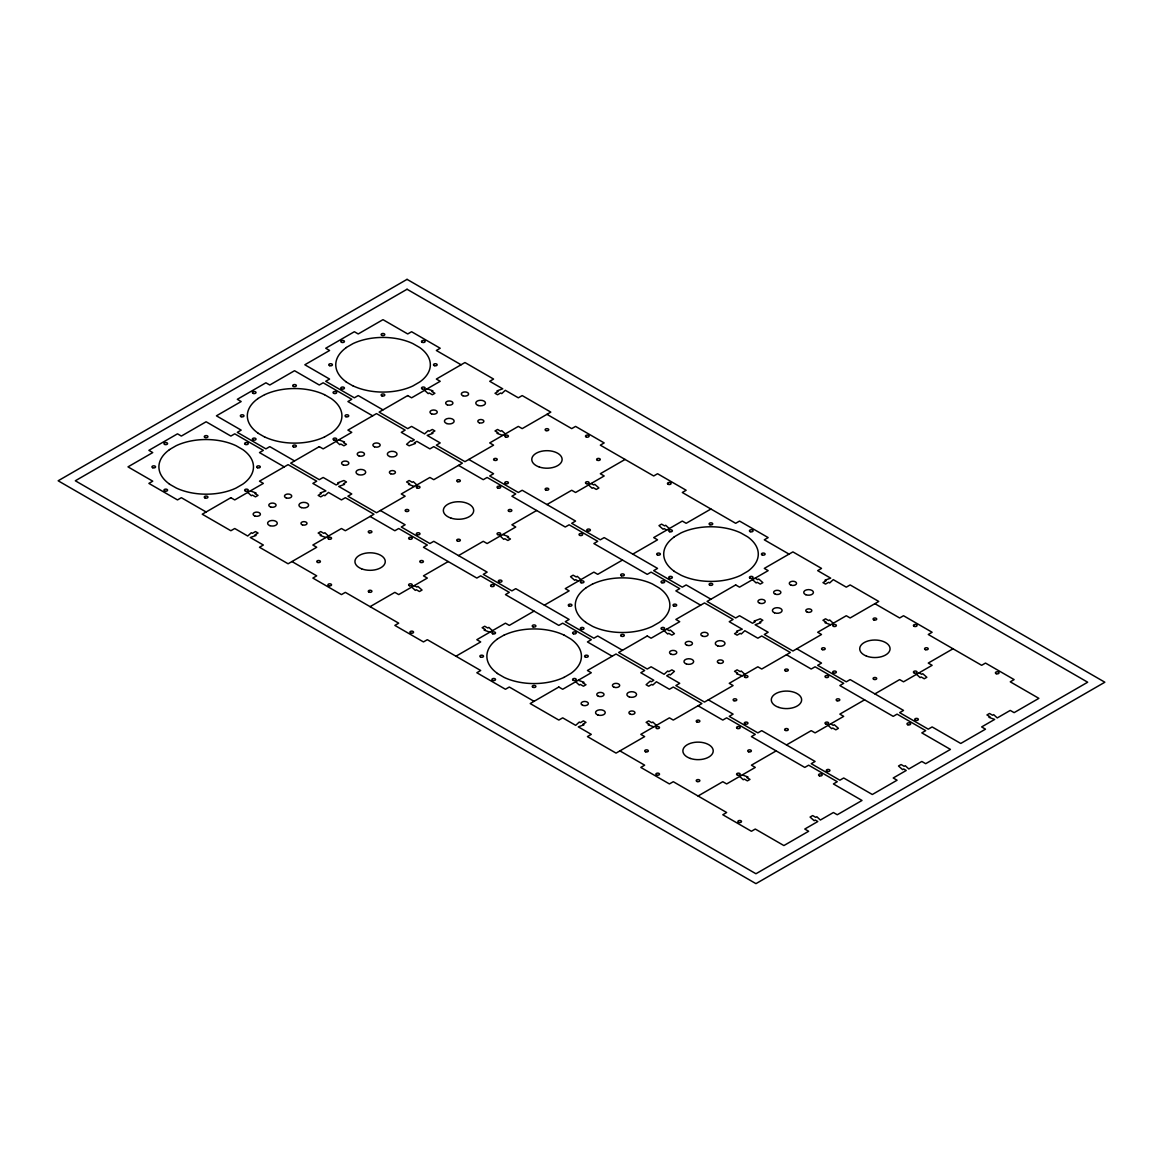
<?xml version="1.0" encoding="UTF-8"?>
<svg xmlns="http://www.w3.org/2000/svg" width="1163" height="1163" viewBox="0 0 1163 1163"><rect width="100%" height="100%" fill="white"/><g stroke="black" fill="none" stroke-linecap="round" stroke-linejoin="round"><path stroke-width="1.5" d="M169.376 449.63L176.224 445.676A47.276 27.287 0 0 1 236.06 445.72L242.849 449.63A47.276 27.287 0 0 1 242.82 484.128L236.002 488.082A47.276 27.287 0 0 1 176.311 488.038L169.376 484.128M257.808 398.575L264.655 394.62M346.24 347.519L353.087 343.565A47.276 27.287 0 0 1 412.836 343.579L419.698 347.519A47.276 27.287 0 0 1 419.683 382.016L412.85 385.985A47.276 27.287 0 0 1 353.174 385.927M497.328 638.967L504.175 635.013M585.759 587.911L592.607 583.957M674.191 536.855L681.038 532.901A47.276 27.287 0 0 1 740.86 532.959L747.649 536.855A47.276 27.287 0 0 1 747.635 571.353L740.802 575.322A47.276 27.287 0 0 1 681.125 575.263L674.191 571.367M370.096 606.65L394.839 592.36L398.705 594.598L427.33 578.069L423.463 575.845L448.22 561.555M458.513 555.609L483.27 541.304L487.137 543.543L515.747 527.013L511.894 524.789L536.637 510.499M546.944 504.553L571.702 490.263L575.569 492.487L604.179 475.972L600.312 473.734L625.069 459.443M455.94 656.223L480.697 641.932L476.83 639.694L505.454 623.179L509.307 625.403L534.064 611.113M544.371 605.167L569.129 590.877L565.262 588.652L593.871 572.123L597.738 574.348L622.496 560.057M632.803 554.111L657.546 539.821L653.693 537.597L682.303 521.068L686.17 523.306L710.927 509.016M698.047 796.001L722.79 781.71L726.657 783.935L755.281 767.42L751.414 765.181L776.172 750.891M786.464 744.945L811.222 730.655L815.089 732.879L843.698 716.364L839.846 714.126L864.589 699.835M874.896 693.889L899.653 679.599L903.52 681.823L932.13 665.309L928.263 663.07L953.02 648.78M324.433 437.026L331.281 433.087A47.276 27.287 0 0 0 331.251 398.575L324.433 394.62M563.953 677.433L570.8 673.479A47.276 27.287 0 0 0 570.771 638.981L563.953 635.013M353.087 385.985L346.24 382.031M264.655 437.026L257.808 433.087M461.1 364.775L436.343 350.485L440.21 348.246L411.586 331.731L407.719 333.955L382.976 319.665L358.219 333.955L354.352 331.731L325.727 348.246L329.594 350.485L304.837 364.775L329.594 379.065L325.727 381.29L354.352 397.819L358.219 395.58L382.976 409.885M546.944 414.333L571.702 428.624L575.569 426.399L604.179 442.929L600.312 445.153L653.693 475.972L657.546 473.734L686.17 490.263L682.303 492.487L735.67 523.306L739.537 521.068L768.162 537.597L764.295 539.821L789.052 554.111M874.896 603.684L899.653 617.975L903.52 615.736L932.13 632.265L928.263 634.489L981.645 665.309L985.497 663.07L1014.121 679.599L1010.254 681.823L1038.879 698.352L1014.121 712.643L1010.254 710.419L997.229 717.934L993.667 714.634L992.606 715.26L989.509 713.471L986.936 714.954L990.018 716.742L988.957 717.353L994.656 719.417L981.645 726.933L985.497 729.172L960.754 743.462L932.13 726.933L928.263 729.172L899.653 712.643L903.52 710.419L850.138 679.599L846.286 681.823L817.662 665.309L821.529 663.07L796.771 648.78M427.184 388.82L432.898 390.87L431.822 391.495L434.904 393.268L432.331 394.766L429.249 392.978L428.173 393.603L424.611 390.303M505.309 433.915L501.747 430.615L500.671 431.24L497.575 429.452L495.002 430.95L498.098 432.723L497.023 433.348L502.736 435.398M591.153 483.488L593.741 484.971L594.802 484.346L598.887 487.951L596.314 489.434L593.217 487.646L592.141 488.271L588.58 484.971M669.277 528.584L665.716 525.298L664.64 525.909L661.558 524.12L658.985 525.618L663.055 529.209L664.131 528.584L666.704 530.081M755.136 578.156L757.709 579.639L758.785 579.029L762.855 582.619L760.282 584.102L757.2 582.314L756.124 582.939L752.563 579.639M833.26 623.266L829.699 619.966L828.623 620.577L825.526 618.803L822.953 620.286L826.05 622.074L824.974 622.685L830.687 624.749M919.104 672.825L921.692 674.307L922.753 673.697L926.838 677.288L924.265 678.77L921.169 676.982L920.093 677.607L916.531 674.307M468.82 459.443L493.577 473.734L489.71 475.972L518.335 492.487L522.187 490.263L575.569 521.068L571.702 523.306L600.312 539.821L604.179 537.597L657.546 568.402L653.693 570.64L682.303 587.155L686.17 584.931L710.927 599.221M372.669 415.831L347.911 401.54L351.778 399.302L323.154 382.787L319.302 385.011L294.544 370.721L269.787 385.011L265.92 382.787L237.31 399.302L241.177 401.54L216.42 415.831L241.177 430.121L237.31 432.345L265.92 448.874L269.787 446.636L294.544 460.926M458.513 465.389L483.27 479.679L487.137 477.455L515.747 493.97L511.894 496.208L565.262 527.013L569.129 524.789L597.738 541.304L593.871 543.543L647.253 574.348L651.106 572.123L679.73 588.652L675.863 590.877L700.62 605.167M786.464 654.74L811.222 669.03L815.089 666.792L843.698 683.321L839.846 685.545L893.213 716.364L897.08 714.126L925.69 730.655L921.823 732.879L950.447 749.408L925.69 763.698L921.823 761.46L908.812 768.976L905.25 765.69L904.174 766.301L901.078 764.527L898.505 766.01L902.59 769.601L903.651 768.976L906.239 770.473L893.213 777.989L897.08 780.213L872.323 794.503L843.698 777.989L839.846 780.213L811.222 763.698L815.089 761.46L761.721 730.655L757.854 732.879L729.23 716.364L733.097 714.126L708.34 699.835M338.753 439.861L344.466 441.925L343.39 442.536L346.487 444.324L343.899 445.807L340.817 444.033L339.741 444.644L336.18 441.359M416.877 484.971L413.316 481.671L412.24 482.296L409.158 480.508L406.585 481.991L409.667 483.779L408.591 484.404L414.304 486.454M502.736 534.529L508.435 536.594L507.373 537.219L510.455 538.992L507.882 540.49L504.786 538.702L503.724 539.327L500.163 536.027M580.86 579.639L577.299 576.339L576.223 576.964L573.126 575.176L570.553 576.674L574.638 580.264L575.7 579.639L578.287 581.122M666.704 629.212L669.277 630.695L670.353 630.07L674.438 633.675L671.865 635.158L668.769 633.37L667.693 633.995L664.131 630.695M744.829 674.307L741.267 671.022L740.191 671.633L737.109 669.844L734.536 671.342L737.618 673.115L736.542 673.74L742.256 675.805M830.687 723.88L833.26 725.363L834.336 724.753L838.407 728.343L835.834 729.826L832.737 728.038L831.676 728.663L828.114 725.363M380.388 510.499L405.146 524.789L401.279 527.013L429.903 543.543L433.77 541.304L487.137 572.123L483.27 574.348L511.894 590.877L515.747 588.652L569.129 619.457L565.262 621.696L593.871 638.211L597.738 635.987L622.496 650.277M284.237 466.872L259.48 452.581L263.347 450.357L234.737 433.828L230.87 436.067L206.113 421.776L181.355 436.067L177.503 433.828L148.879 450.357L152.746 452.581L127.988 466.872L152.746 481.177L148.879 483.401L177.503 499.93L181.355 497.691L206.113 511.982M370.096 516.445L394.839 530.735L398.705 528.511L427.33 545.025L423.463 547.264L476.83 578.069L480.697 575.845L509.307 592.36L505.454 594.598L558.822 625.403L562.688 623.179L591.298 639.694L587.431 641.932L612.189 656.223M698.047 705.781L722.79 720.071L726.657 717.847L755.281 734.376L751.414 736.601L804.781 767.42L808.648 765.181L837.273 781.71L833.406 783.935L862.016 800.464L837.273 814.754L833.406 812.515L820.38 820.031L816.819 816.746L815.743 817.356L812.661 815.568L810.073 817.066L814.158 820.656L815.234 820.031L817.807 821.529L804.781 829.045L808.648 831.269L783.891 845.559L755.281 829.045L751.414 831.269L722.79 814.754L726.657 812.515L673.29 781.71L669.423 783.935L640.813 767.42L644.665 765.181L619.923 750.891M250.321 490.917L256.034 492.981L254.959 493.592L258.055 495.38L255.482 496.863L252.386 495.089L251.31 495.7L247.748 492.4M328.46 536.027L324.884 532.727L323.823 533.352L320.726 531.564L318.153 533.047L321.235 534.835L320.174 535.46L325.873 537.51M414.304 585.585L416.877 587.082L417.953 586.457L422.038 590.048L419.45 591.531L416.369 589.757L415.293 590.368L411.731 587.082M492.429 630.695L488.867 627.395L487.791 628.02L484.709 626.232L482.122 627.715L485.218 629.503L484.142 630.128L489.856 632.178M578.287 680.253L583.986 682.318L582.91 682.943L586.007 684.716L583.433 686.214L580.337 684.426L579.261 685.036L575.7 681.751M656.412 725.363L652.836 722.063L651.774 722.688L648.678 720.9L646.105 722.397L649.187 724.171L648.125 724.796L653.824 726.846M742.256 774.936L747.969 776.986L746.893 777.611L749.99 779.384L747.402 780.882L744.32 779.094L743.244 779.719L739.683 776.419M291.971 561.555L316.714 575.845L312.862 578.069L341.471 594.598L345.338 592.36L398.705 623.179L394.839 625.403L423.463 641.932L427.33 639.694L480.697 670.513L476.83 672.737L505.454 689.266L509.307 687.028L534.064 701.333M585.759 622.423L592.607 626.377A47.276 27.287 0 0 0 652.356 626.363L659.232 622.423A47.276 27.287 0 0 0 659.203 587.926L652.385 583.957A47.276 27.287 0 0 0 592.694 584.015M497.328 673.479L504.175 677.433A47.276 27.287 0 0 0 564.011 677.375M497.502 673.464A47.276 27.287 0 0 1 497.502 638.981M504.262 635.071A47.276 27.287 0 0 1 564.011 635.071M169.551 484.128A47.276 27.287 0 0 1 169.551 449.63M324.477 436.983A47.276 27.287 0 0 1 264.742 436.983M257.968 433.072A47.276 27.287 0 0 1 257.968 398.575M264.742 394.679A47.276 27.287 0 0 1 324.477 394.679M585.919 622.409A47.276 27.287 0 0 1 585.919 587.926M674.351 571.353A47.276 27.287 0 0 1 674.351 536.87M346.4 382.016A47.276 27.287 0 0 1 346.4 347.533M407.05 279.353L58.15 480.784L755.95 883.647L1104.85 682.216L407.05 279.353M407.05 289.253L75.319 480.784L755.95 873.747L1087.681 682.216L407.05 289.253M230.87 497.691L202.246 514.22L230.87 530.735L234.737 528.511L247.748 536.027L251.31 532.727L252.386 533.352L255.482 531.564L258.055 533.047L254.959 534.835L256.034 535.46L250.321 537.51L263.347 545.025L259.48 547.264L288.104 563.779L316.714 547.264L312.862 545.025L341.471 528.511L345.338 530.735L373.948 514.22L345.338 497.691L341.471 499.93L328.46 492.4L324.884 495.7L323.823 495.089L320.726 496.863L318.153 495.38L321.235 493.592L320.174 492.981L325.873 490.917L312.862 483.401L316.714 481.177L288.104 464.648L259.48 481.177L263.347 483.401L234.737 499.93L230.87 497.691M319.302 446.636L290.677 463.165L319.302 479.679L323.154 477.455L336.18 484.971L338.753 483.488L337.677 482.863L343.899 480.508L346.487 481.991L343.39 483.779L344.466 484.404L338.753 486.454L351.778 493.97L347.911 496.208L376.536 512.723L405.146 496.208L401.279 493.97L429.903 477.455L433.77 479.679L462.38 463.165L433.77 446.636L429.903 448.874L416.877 441.359L414.304 442.841L415.38 443.452L409.158 445.807L406.585 444.324L410.655 440.733L411.731 441.359L414.304 439.861L401.279 432.345L405.146 430.121L376.536 413.592L347.911 430.121L351.778 432.345L323.154 448.874L319.302 446.636M407.719 395.58L379.109 412.109L407.719 428.624L411.586 426.399L424.611 433.915L428.173 430.615L429.249 431.24L432.331 429.452L434.904 430.95L431.822 432.723L432.898 433.348L427.184 435.398L440.21 442.929L436.343 445.153L464.953 461.667L493.577 445.153L489.71 442.929L518.335 426.399L522.187 428.624L550.811 412.109L522.187 395.58L518.335 397.819L505.309 390.303L501.747 393.603L500.671 392.978L497.575 394.766L495.002 393.268L498.098 391.495L497.023 390.87L502.736 388.82L489.71 381.29L493.577 379.065L464.953 362.536L436.343 379.065L440.21 381.29L411.586 397.819L407.719 395.58M558.822 687.028L530.197 703.557L558.822 720.071L562.688 717.847L575.7 725.363L579.261 722.063L580.337 722.688L583.433 720.9L586.007 722.397L582.91 724.171L583.986 724.796L578.287 726.846L591.298 734.376L587.431 736.601L616.056 753.115L644.665 736.601L640.813 734.376L669.423 717.847L673.29 720.071L701.9 703.557L673.29 687.028L669.423 689.266L656.412 681.751L652.836 685.036L651.774 684.426L648.678 686.214L646.105 684.716L650.175 681.125L651.251 681.751L653.824 680.253L640.813 672.737L644.665 670.513L616.056 653.984L587.431 670.513L591.298 672.737L562.688 689.266L558.822 687.028M647.253 635.987L618.629 652.501L647.253 669.03L651.106 666.792L664.131 674.307L667.693 671.022L668.769 671.633L671.865 669.844L674.438 671.342L670.353 674.933L669.277 674.307L666.704 675.805L679.73 683.321L675.863 685.545L704.487 702.074L733.097 685.545L729.23 683.321L757.854 666.792L761.721 669.03L790.331 652.501L761.721 635.987L757.854 638.211L744.829 630.695L741.267 633.995L740.191 633.37L737.109 635.158L734.536 633.675L737.618 631.887L736.542 631.262L742.256 629.212L729.23 621.696L733.097 619.457L704.487 602.943L675.863 619.457L679.73 621.696L651.106 638.211L647.253 635.987M735.67 584.931L707.06 601.445L735.67 617.975L739.537 615.736L752.563 623.266L755.136 621.769L754.06 621.158L760.282 618.803L762.855 620.286L759.773 622.074L760.849 622.685L755.136 624.749L768.162 632.265L764.295 634.489L792.904 651.018L821.529 634.489L817.662 632.265L846.286 615.736L850.138 617.975L878.763 601.445L850.138 584.931L846.286 587.155L833.26 579.639L829.699 582.939L828.623 582.314L825.526 584.102L822.953 582.619L826.05 580.831L824.974 580.206L830.687 578.156L817.662 570.64L821.529 568.402L792.904 551.887L764.295 568.402L768.162 570.64L739.537 587.155L735.67 584.931M598.349 696.244A3.649 2.108 0 0 0 604.019 694.66A3.649 2.108 0 0 0 598.8 692.625A3.649 2.108 0 0 0 598.349 696.244M614.02 687.202A3.649 2.108 0 0 0 619.69 685.618A3.649 2.108 0 0 0 614.457 683.568A3.649 2.108 0 0 0 614.02 687.202M630.419 714.242A3.038 1.759 0 0 0 634.969 712.73A3.038 1.759 0 0 0 630.419 711.204A3.038 1.759 0 0 0 630.419 714.242M582.678 705.301A3.649 2.108 0 0 0 588.347 703.702A3.649 2.108 0 0 0 583.128 701.667A3.649 2.108 0 0 0 582.678 705.301M597.956 715.027A4.856 2.806 0 0 0 605.24 712.599A4.856 2.806 0 0 0 597.956 710.171A4.856 2.806 0 0 0 597.956 715.027M629.299 696.942A4.856 2.806 0 0 0 636.583 694.515A4.856 2.806 0 0 0 629.299 692.087A4.856 2.806 0 0 0 629.299 696.942M737.371 728.46A1.817 1.047 0 0 0 740.206 727.675A1.817 1.047 0 0 0 737.604 726.642A1.817 1.047 0 0 0 737.371 728.46M656.673 775.052A1.817 1.047 0 0 0 659.508 774.267A1.817 1.047 0 0 0 656.891 773.235A1.817 1.047 0 0 0 656.673 775.052M656.79 728.503A1.817 1.047 0 0 0 659.508 727.602A1.817 1.047 0 0 0 656.79 726.686A1.817 1.047 0 0 0 656.79 728.503M737.487 775.096A1.817 1.047 0 0 0 740.22 774.18A1.817 1.047 0 0 0 737.487 773.279A1.817 1.047 0 0 0 737.487 775.096M690.459 758.48A15.177 8.766 0 0 0 713.224 750.891A15.177 8.766 0 0 0 690.459 743.302A15.177 8.766 0 0 0 690.459 758.48M748.638 751.807A1.817 1.047 0 0 0 751.371 750.891A1.817 1.047 0 0 0 748.638 749.975A1.817 1.047 0 0 0 748.638 751.807M697.03 722.019A1.817 1.047 0 0 0 699.864 721.22A1.817 1.047 0 0 0 697.248 720.202A1.817 1.047 0 0 0 697.03 722.019M645.625 751.807A1.817 1.047 0 0 0 648.358 750.891A1.817 1.047 0 0 0 645.625 749.975A1.817 1.047 0 0 0 645.625 751.807M697.131 781.536A1.817 1.047 0 0 0 699.864 780.635A1.817 1.047 0 0 0 697.131 779.719A1.817 1.047 0 0 0 697.131 781.536M738.665 822.386A1.817 1.047 0 0 0 741.5 821.601A1.817 1.047 0 0 0 738.883 820.584A1.817 1.047 0 0 0 738.665 822.386M819.464 775.837A1.817 1.047 0 0 0 822.197 774.936A1.817 1.047 0 0 0 819.464 774.02A1.817 1.047 0 0 0 819.464 775.837M573.359 680.37A1.817 1.047 0 0 0 576.237 679.614A1.817 1.047 0 0 0 573.664 678.552A1.817 1.047 0 0 0 573.359 680.37M573.359 633.777A1.817 1.047 0 0 0 576.237 633.021A1.817 1.047 0 0 0 573.664 631.974A1.817 1.047 0 0 0 573.359 633.777M492.661 633.777A1.817 1.047 0 0 0 495.525 633.021A1.817 1.047 0 0 0 492.967 631.974A1.817 1.047 0 0 0 492.661 633.777M492.807 680.428A1.817 1.047 0 0 0 495.54 679.512A1.817 1.047 0 0 0 492.807 678.611A1.817 1.047 0 0 0 492.807 680.428M585.382 657.08A1.817 1.047 0 0 0 588.245 656.325A1.817 1.047 0 0 0 585.687 655.263A1.817 1.047 0 0 0 585.382 657.08M533.003 626.842A1.817 1.047 0 0 0 535.881 626.087A1.817 1.047 0 0 0 533.308 625.025A1.817 1.047 0 0 0 533.003 626.842M480.639 657.08A1.817 1.047 0 0 0 483.517 656.325A1.817 1.047 0 0 0 480.944 655.263A1.817 1.047 0 0 0 480.639 657.08M533.003 687.318A1.817 1.047 0 0 0 535.881 686.563A1.817 1.047 0 0 0 533.308 685.501A1.817 1.047 0 0 0 533.003 687.318M205.051 497.968A1.817 1.047 0 0 0 207.93 497.212A1.817 1.047 0 0 0 205.357 496.15A1.817 1.047 0 0 0 205.051 497.968M152.687 467.73A1.817 1.047 0 0 0 155.566 466.974A1.817 1.047 0 0 0 152.993 465.927A1.817 1.047 0 0 0 152.687 467.73M205.051 437.506A1.817 1.047 0 0 0 207.93 436.75A1.817 1.047 0 0 0 205.357 435.689A1.817 1.047 0 0 0 205.051 437.506M257.43 467.73A1.817 1.047 0 0 0 260.294 466.974A1.817 1.047 0 0 0 257.735 465.927A1.817 1.047 0 0 0 257.43 467.73M164.71 491.033A1.817 1.047 0 0 0 167.574 490.277A1.817 1.047 0 0 0 165.015 489.216A1.817 1.047 0 0 0 164.71 491.033M164.71 444.44A1.817 1.047 0 0 0 167.574 443.685A1.817 1.047 0 0 0 165.015 442.623A1.817 1.047 0 0 0 164.71 444.44M245.408 444.44A1.817 1.047 0 0 0 248.271 443.685A1.817 1.047 0 0 0 245.713 442.623A1.817 1.047 0 0 0 245.408 444.44M245.408 491.033A1.817 1.047 0 0 0 248.271 490.277A1.817 1.047 0 0 0 245.713 489.216A1.817 1.047 0 0 0 245.408 491.033M491.411 586.457A1.817 1.047 0 0 0 494.246 585.658A1.817 1.047 0 0 0 491.629 584.64A1.817 1.047 0 0 0 491.411 586.457M410.713 633.05A1.817 1.047 0 0 0 413.548 632.25A1.817 1.047 0 0 0 410.932 631.233A1.817 1.047 0 0 0 410.713 633.05M369.18 592.2A1.817 1.047 0 0 0 371.913 591.284A1.817 1.047 0 0 0 369.18 590.382A1.817 1.047 0 0 0 369.18 592.2M317.673 562.456A1.817 1.047 0 0 0 320.407 561.555A1.817 1.047 0 0 0 317.673 560.639A1.817 1.047 0 0 0 317.673 562.456M369.18 532.727A1.817 1.047 0 0 0 371.913 531.811A1.817 1.047 0 0 0 369.18 530.895A1.817 1.047 0 0 0 369.18 532.727M420.686 562.456A1.817 1.047 0 0 0 423.419 561.555A1.817 1.047 0 0 0 420.686 560.639A1.817 1.047 0 0 0 420.686 562.456M361.591 568.809A15.177 8.766 0 0 0 385.229 562.18A15.177 8.766 0 0 0 363.467 553.675A15.177 8.766 0 0 0 361.591 568.809M409.42 585.716A1.817 1.047 0 0 0 412.254 584.916A1.817 1.047 0 0 0 409.652 583.899A1.817 1.047 0 0 0 409.42 585.716M328.824 539.167A1.817 1.047 0 0 0 331.557 538.251A1.817 1.047 0 0 0 328.824 537.35A1.817 1.047 0 0 0 328.824 539.167M328.824 585.759A1.817 1.047 0 0 0 331.557 584.844A1.817 1.047 0 0 0 328.824 583.942A1.817 1.047 0 0 0 328.824 585.759M409.536 539.167A1.817 1.047 0 0 0 412.269 538.251A1.817 1.047 0 0 0 409.536 537.35A1.817 1.047 0 0 0 409.536 539.167M301.348 507.591A4.856 2.806 0 0 0 308.631 505.164A4.856 2.806 0 0 0 301.348 502.736A4.856 2.806 0 0 0 301.348 507.591M270.005 525.691A4.856 2.806 0 0 0 277.288 523.263A4.856 2.806 0 0 0 270.005 520.835A4.856 2.806 0 0 0 270.005 525.691M254.726 515.95A3.649 2.108 0 0 0 260.396 514.366A3.649 2.108 0 0 0 255.177 512.316A3.649 2.108 0 0 0 254.726 515.95M302.467 524.906A3.038 1.759 0 0 0 307.017 523.379A3.038 1.759 0 0 0 302.467 521.867A3.038 1.759 0 0 0 302.467 524.906M286.287 497.938A3.649 2.108 0 0 0 291.739 496.121A3.649 2.108 0 0 0 286.287 494.304A3.649 2.108 0 0 0 286.287 497.938M270.616 506.995A3.649 2.108 0 0 0 276.082 505.164A3.649 2.108 0 0 0 270.616 503.346A3.649 2.108 0 0 0 270.616 506.995M359.047 455.94A3.649 2.108 0 0 0 364.499 454.122A3.649 2.108 0 0 0 359.047 452.291A3.649 2.108 0 0 0 359.047 455.94M374.486 446.81A3.649 2.108 0 0 0 380.17 445.225A3.649 2.108 0 0 0 374.937 443.176A3.649 2.108 0 0 0 374.486 446.81M390.71 473.777A3.038 1.759 0 0 0 395.435 472.454A3.038 1.759 0 0 0 391.088 470.753A3.038 1.759 0 0 0 390.71 473.777M343.376 464.982A3.649 2.108 0 0 0 348.842 463.165A3.649 2.108 0 0 0 343.376 461.348A3.649 2.108 0 0 0 343.376 464.982M358.146 474.533A4.856 2.806 0 0 0 365.705 472.411A4.856 2.806 0 0 0 358.742 469.692A4.856 2.806 0 0 0 358.146 474.533M389.765 456.55A4.856 2.806 0 0 0 397.048 454.122A4.856 2.806 0 0 0 389.765 451.695A4.856 2.806 0 0 0 389.765 456.55M497.953 488.111A1.817 1.047 0 0 0 500.686 487.195A1.817 1.047 0 0 0 497.953 486.294A1.817 1.047 0 0 0 497.953 488.111M417.154 534.66A1.817 1.047 0 0 0 419.988 533.875A1.817 1.047 0 0 0 417.372 532.843A1.817 1.047 0 0 0 417.154 534.66M417.255 488.111A1.817 1.047 0 0 0 419.988 487.195A1.817 1.047 0 0 0 417.255 486.294A1.817 1.047 0 0 0 417.255 488.111M497.851 534.66A1.817 1.047 0 0 0 500.686 533.875A1.817 1.047 0 0 0 498.069 532.843A1.817 1.047 0 0 0 497.851 534.66M450.924 518.087A15.177 8.766 0 0 0 473.69 510.499A15.177 8.766 0 0 0 450.924 502.91A15.177 8.766 0 0 0 450.924 518.087M509.118 511.415A1.817 1.047 0 0 0 511.851 510.499A1.817 1.047 0 0 0 509.118 509.583A1.817 1.047 0 0 0 509.118 511.415M457.611 481.671A1.817 1.047 0 0 0 460.344 480.755A1.817 1.047 0 0 0 457.611 479.854A1.817 1.047 0 0 0 457.611 481.671M406.091 511.415A1.817 1.047 0 0 0 408.824 510.499A1.817 1.047 0 0 0 406.091 509.583A1.817 1.047 0 0 0 406.091 511.415M457.611 541.144A1.817 1.047 0 0 0 460.344 540.243A1.817 1.047 0 0 0 457.611 539.327A1.817 1.047 0 0 0 457.611 541.144M499.131 581.994A1.817 1.047 0 0 0 501.965 581.209A1.817 1.047 0 0 0 499.363 580.177A1.817 1.047 0 0 0 499.131 581.994M579.828 535.402A1.817 1.047 0 0 0 582.678 534.617A1.817 1.047 0 0 0 580.061 533.584A1.817 1.047 0 0 0 579.828 535.402M333.839 439.977A1.817 1.047 0 0 0 336.703 439.221A1.817 1.047 0 0 0 334.13 438.16A1.817 1.047 0 0 0 333.839 439.977M333.839 393.385A1.817 1.047 0 0 0 336.703 392.629A1.817 1.047 0 0 0 334.13 391.568A1.817 1.047 0 0 0 333.839 393.385M253.287 393.443A1.817 1.047 0 0 0 256.02 392.527A1.817 1.047 0 0 0 253.287 391.626A1.817 1.047 0 0 0 253.287 393.443M253.127 439.977A1.817 1.047 0 0 0 256.005 439.221A1.817 1.047 0 0 0 253.432 438.16A1.817 1.047 0 0 0 253.127 439.977M345.847 416.688A1.817 1.047 0 0 0 348.726 415.932A1.817 1.047 0 0 0 346.152 414.871A1.817 1.047 0 0 0 345.847 416.688M293.483 386.45A1.817 1.047 0 0 0 296.361 385.694A1.817 1.047 0 0 0 293.788 384.633A1.817 1.047 0 0 0 293.483 386.45M241.119 416.688A1.817 1.047 0 0 0 243.983 415.932A1.817 1.047 0 0 0 241.424 414.871A1.817 1.047 0 0 0 241.119 416.688M293.483 446.912A1.817 1.047 0 0 0 296.361 446.156A1.817 1.047 0 0 0 293.788 445.109A1.817 1.047 0 0 0 293.483 446.912M621.435 636.263A1.817 1.047 0 0 0 624.313 635.507A1.817 1.047 0 0 0 621.74 634.446A1.817 1.047 0 0 0 621.435 636.263M569.07 606.025A1.817 1.047 0 0 0 571.934 605.269A1.817 1.047 0 0 0 569.376 604.208A1.817 1.047 0 0 0 569.07 606.025M621.435 575.787A1.817 1.047 0 0 0 624.313 575.031A1.817 1.047 0 0 0 621.74 573.97A1.817 1.047 0 0 0 621.435 575.787M673.799 606.025A1.817 1.047 0 0 0 676.677 605.269A1.817 1.047 0 0 0 674.104 604.208A1.817 1.047 0 0 0 673.799 606.025M581.238 629.372A1.817 1.047 0 0 0 583.971 628.471A1.817 1.047 0 0 0 581.238 627.555A1.817 1.047 0 0 0 581.238 629.372M581.093 582.721A1.817 1.047 0 0 0 583.957 581.98A1.817 1.047 0 0 0 581.384 580.919A1.817 1.047 0 0 0 581.093 582.721M661.791 582.721A1.817 1.047 0 0 0 664.654 581.98A1.817 1.047 0 0 0 662.096 580.919A1.817 1.047 0 0 0 661.791 582.721M661.936 629.372A1.817 1.047 0 0 0 664.669 628.471A1.817 1.047 0 0 0 661.936 627.555A1.817 1.047 0 0 0 661.936 629.372M907.794 724.753A1.817 1.047 0 0 0 910.629 723.953A1.817 1.047 0 0 0 908.012 722.935A1.817 1.047 0 0 0 907.794 724.753M827.198 771.374A1.817 1.047 0 0 0 829.931 770.473A1.817 1.047 0 0 0 827.198 769.557A1.817 1.047 0 0 0 827.198 771.374M785.447 730.451A1.817 1.047 0 0 0 788.281 729.652A1.817 1.047 0 0 0 785.679 728.634A1.817 1.047 0 0 0 785.447 730.451M733.94 700.708A1.817 1.047 0 0 0 736.775 699.908A1.817 1.047 0 0 0 734.158 698.89A1.817 1.047 0 0 0 733.94 700.708M785.563 671.007A1.817 1.047 0 0 0 788.296 670.106A1.817 1.047 0 0 0 785.563 669.19A1.817 1.047 0 0 0 785.563 671.007M837.069 700.751A1.817 1.047 0 0 0 839.802 699.835A1.817 1.047 0 0 0 837.069 698.934A1.817 1.047 0 0 0 837.069 700.751M778.876 707.424A15.177 8.766 0 0 0 801.641 699.835A15.177 8.766 0 0 0 778.876 692.247A15.177 8.766 0 0 0 778.876 707.424M825.904 724.04A1.817 1.047 0 0 0 828.638 723.139A1.817 1.047 0 0 0 825.904 722.223A1.817 1.047 0 0 0 825.904 724.04M745.105 677.418A1.817 1.047 0 0 0 747.94 676.619A1.817 1.047 0 0 0 745.323 675.601A1.817 1.047 0 0 0 745.105 677.418M745.105 724.011A1.817 1.047 0 0 0 747.94 723.212A1.817 1.047 0 0 0 745.323 722.194A1.817 1.047 0 0 0 745.105 724.011M825.803 677.418A1.817 1.047 0 0 0 828.638 676.619A1.817 1.047 0 0 0 826.021 675.601A1.817 1.047 0 0 0 825.803 677.418M717.716 645.887A4.856 2.806 0 0 0 725 643.459A4.856 2.806 0 0 0 717.716 641.031A4.856 2.806 0 0 0 717.716 645.887M686.388 663.971A4.856 2.806 0 0 0 693.671 661.543A4.856 2.806 0 0 0 686.388 659.116A4.856 2.806 0 0 0 686.388 663.971M671.327 654.318A3.649 2.108 0 0 0 676.793 652.501A3.649 2.108 0 0 0 671.327 650.684A3.649 2.108 0 0 0 671.327 654.318M718.85 663.186A3.038 1.759 0 0 0 723.401 661.674A3.038 1.759 0 0 0 718.85 660.148A3.038 1.759 0 0 0 718.85 663.186M702.656 636.234A3.649 2.108 0 0 0 708.122 634.417A3.649 2.108 0 0 0 702.656 632.585A3.649 2.108 0 0 0 702.656 636.234M686.999 645.276A3.649 2.108 0 0 0 692.45 643.459A3.649 2.108 0 0 0 686.999 641.642A3.649 2.108 0 0 0 686.999 645.276M775.416 594.22A3.649 2.108 0 0 0 780.882 592.403A3.649 2.108 0 0 0 775.416 590.586A3.649 2.108 0 0 0 775.416 594.22M791.087 585.178A3.649 2.108 0 0 0 796.553 583.361A3.649 2.108 0 0 0 791.087 581.544A3.649 2.108 0 0 0 791.087 585.178M807.267 612.131A3.038 1.759 0 0 0 811.832 610.619A3.038 1.759 0 0 0 807.267 609.107A3.038 1.759 0 0 0 807.267 612.131M759.759 603.277A3.649 2.108 0 0 0 765.21 601.445A3.649 2.108 0 0 0 759.759 599.628A3.649 2.108 0 0 0 759.759 603.277M774.514 612.814A4.856 2.806 0 0 0 782.088 610.691A4.856 2.806 0 0 0 775.125 607.973A4.856 2.806 0 0 0 774.514 612.814M805.857 594.729A4.856 2.806 0 0 0 813.417 592.607A4.856 2.806 0 0 0 806.453 589.888A4.856 2.806 0 0 0 805.857 594.729M914.22 626.363A1.817 1.047 0 0 0 917.069 625.563A1.817 1.047 0 0 0 914.452 624.546A1.817 1.047 0 0 0 914.22 626.363M833.522 672.955A1.817 1.047 0 0 0 836.357 672.156A1.817 1.047 0 0 0 833.755 671.138A1.817 1.047 0 0 0 833.522 672.955M833.638 626.406A1.817 1.047 0 0 0 836.371 625.49A1.817 1.047 0 0 0 833.638 624.575A1.817 1.047 0 0 0 833.638 626.406M914.22 672.955A1.817 1.047 0 0 0 917.069 672.156A1.817 1.047 0 0 0 914.452 671.138A1.817 1.047 0 0 0 914.22 672.955M866.391 656.048A15.177 8.766 0 0 0 890.029 649.405A15.177 8.766 0 0 0 868.267 640.9A15.177 8.766 0 0 0 866.391 656.048M925.385 649.652A1.817 1.047 0 0 0 928.219 648.867A1.817 1.047 0 0 0 925.617 647.835A1.817 1.047 0 0 0 925.385 649.652M873.878 619.923A1.817 1.047 0 0 0 876.713 619.123A1.817 1.047 0 0 0 874.096 618.105A1.817 1.047 0 0 0 873.878 619.923M822.372 649.652A1.817 1.047 0 0 0 825.207 648.867A1.817 1.047 0 0 0 822.59 647.835A1.817 1.047 0 0 0 822.372 649.652M873.878 679.396A1.817 1.047 0 0 0 876.713 678.596A1.817 1.047 0 0 0 874.096 677.578A1.817 1.047 0 0 0 873.878 679.396M915.514 720.29A1.817 1.047 0 0 0 918.348 719.49A1.817 1.047 0 0 0 915.746 718.472A1.817 1.047 0 0 0 915.514 720.29M996.211 673.697A1.817 1.047 0 0 0 999.046 672.897A1.817 1.047 0 0 0 996.444 671.88A1.817 1.047 0 0 0 996.211 673.697M750.208 578.273A1.817 1.047 0 0 0 753.086 577.517A1.817 1.047 0 0 0 750.513 576.455A1.817 1.047 0 0 0 750.208 578.273M750.208 531.68A1.817 1.047 0 0 0 753.086 530.924A1.817 1.047 0 0 0 750.513 529.863A1.817 1.047 0 0 0 750.208 531.68M669.655 531.724A1.817 1.047 0 0 0 672.388 530.822A1.817 1.047 0 0 0 669.655 529.906A1.817 1.047 0 0 0 669.655 531.724M669.655 578.316A1.817 1.047 0 0 0 672.388 577.415A1.817 1.047 0 0 0 669.655 576.499A1.817 1.047 0 0 0 669.655 578.316M762.23 554.969A1.817 1.047 0 0 0 765.109 554.213A1.817 1.047 0 0 0 762.535 553.152A1.817 1.047 0 0 0 762.23 554.969M709.866 524.731A1.817 1.047 0 0 0 712.73 523.975A1.817 1.047 0 0 0 710.171 522.928A1.817 1.047 0 0 0 709.866 524.731M657.488 554.969A1.817 1.047 0 0 0 660.366 554.213A1.817 1.047 0 0 0 657.793 553.152A1.817 1.047 0 0 0 657.488 554.969M709.866 585.207A1.817 1.047 0 0 0 712.73 584.451A1.817 1.047 0 0 0 710.171 583.39A1.817 1.047 0 0 0 709.866 585.207M381.915 395.871A1.817 1.047 0 0 0 384.779 395.115A1.817 1.047 0 0 0 382.22 394.053A1.817 1.047 0 0 0 381.915 395.871M329.536 365.633A1.817 1.047 0 0 0 332.414 364.877A1.817 1.047 0 0 0 329.841 363.815A1.817 1.047 0 0 0 329.536 365.633M381.915 335.395A1.817 1.047 0 0 0 384.779 334.639A1.817 1.047 0 0 0 382.22 333.577A1.817 1.047 0 0 0 381.915 335.395M434.279 365.633A1.817 1.047 0 0 0 437.157 364.877A1.817 1.047 0 0 0 434.584 363.815A1.817 1.047 0 0 0 434.279 365.633M341.559 388.922A1.817 1.047 0 0 0 344.437 388.166A1.817 1.047 0 0 0 341.864 387.119A1.817 1.047 0 0 0 341.559 388.922M341.704 342.387A1.817 1.047 0 0 0 344.437 341.471A1.817 1.047 0 0 0 341.704 340.57A1.817 1.047 0 0 0 341.704 342.387M422.256 342.329A1.817 1.047 0 0 0 425.135 341.573A1.817 1.047 0 0 0 422.562 340.526A1.817 1.047 0 0 0 422.256 342.329M422.256 388.922A1.817 1.047 0 0 0 425.135 388.166A1.817 1.047 0 0 0 422.562 387.119A1.817 1.047 0 0 0 422.256 388.922M668.376 484.389A1.817 1.047 0 0 0 671.109 483.488A1.817 1.047 0 0 0 668.376 482.572A1.817 1.047 0 0 0 668.376 484.389M587.678 530.982A1.817 1.047 0 0 0 590.397 530.081A1.817 1.047 0 0 0 587.678 529.165A1.817 1.047 0 0 0 587.678 530.982M545.927 490.059A1.817 1.047 0 0 0 548.762 489.26A1.817 1.047 0 0 0 546.145 488.242A1.817 1.047 0 0 0 545.927 490.059M494.522 460.359A1.817 1.047 0 0 0 497.255 459.443A1.817 1.047 0 0 0 494.522 458.527A1.817 1.047 0 0 0 494.522 460.359M546.029 430.615A1.817 1.047 0 0 0 548.762 429.699A1.817 1.047 0 0 0 546.029 428.798A1.817 1.047 0 0 0 546.029 430.615M597.433 460.315A1.817 1.047 0 0 0 600.268 459.516A1.817 1.047 0 0 0 597.666 458.498A1.817 1.047 0 0 0 597.433 460.315M539.356 467.032A15.177 8.766 0 0 0 562.122 459.443A15.177 8.766 0 0 0 539.356 451.855A15.177 8.766 0 0 0 539.356 467.032M586.385 483.648A1.817 1.047 0 0 0 589.118 482.747A1.817 1.047 0 0 0 586.385 481.831A1.817 1.047 0 0 0 586.385 483.648M505.687 437.055A1.817 1.047 0 0 0 508.42 436.154A1.817 1.047 0 0 0 505.687 435.238A1.817 1.047 0 0 0 505.687 437.055M505.687 483.648A1.817 1.047 0 0 0 508.42 482.747A1.817 1.047 0 0 0 505.687 481.831A1.817 1.047 0 0 0 505.687 483.648M586.385 437.055A1.817 1.047 0 0 0 589.118 436.154A1.817 1.047 0 0 0 586.385 435.238A1.817 1.047 0 0 0 586.385 437.055M478.197 405.494A4.856 2.806 0 0 0 485.48 403.067A4.856 2.806 0 0 0 478.197 400.639A4.856 2.806 0 0 0 478.197 405.494M446.854 423.579A4.856 2.806 0 0 0 454.151 421.151A4.856 2.806 0 0 0 446.854 418.724A4.856 2.806 0 0 0 446.854 423.579M431.575 413.854A3.649 2.108 0 0 0 437.259 412.254A3.649 2.108 0 0 0 432.025 410.219A3.649 2.108 0 0 0 431.575 413.854M479.316 422.794A3.038 1.759 0 0 0 483.881 421.282A3.038 1.759 0 0 0 479.316 419.756A3.038 1.759 0 0 0 479.316 422.794M462.918 395.754A3.649 2.108 0 0 0 468.587 394.17A3.649 2.108 0 0 0 463.368 392.12A3.649 2.108 0 0 0 462.918 395.754M447.246 404.811A3.649 2.108 0 0 0 452.916 403.212A3.649 2.108 0 0 0 447.697 401.177A3.649 2.108 0 0 0 447.246 404.811"/></g></svg>
